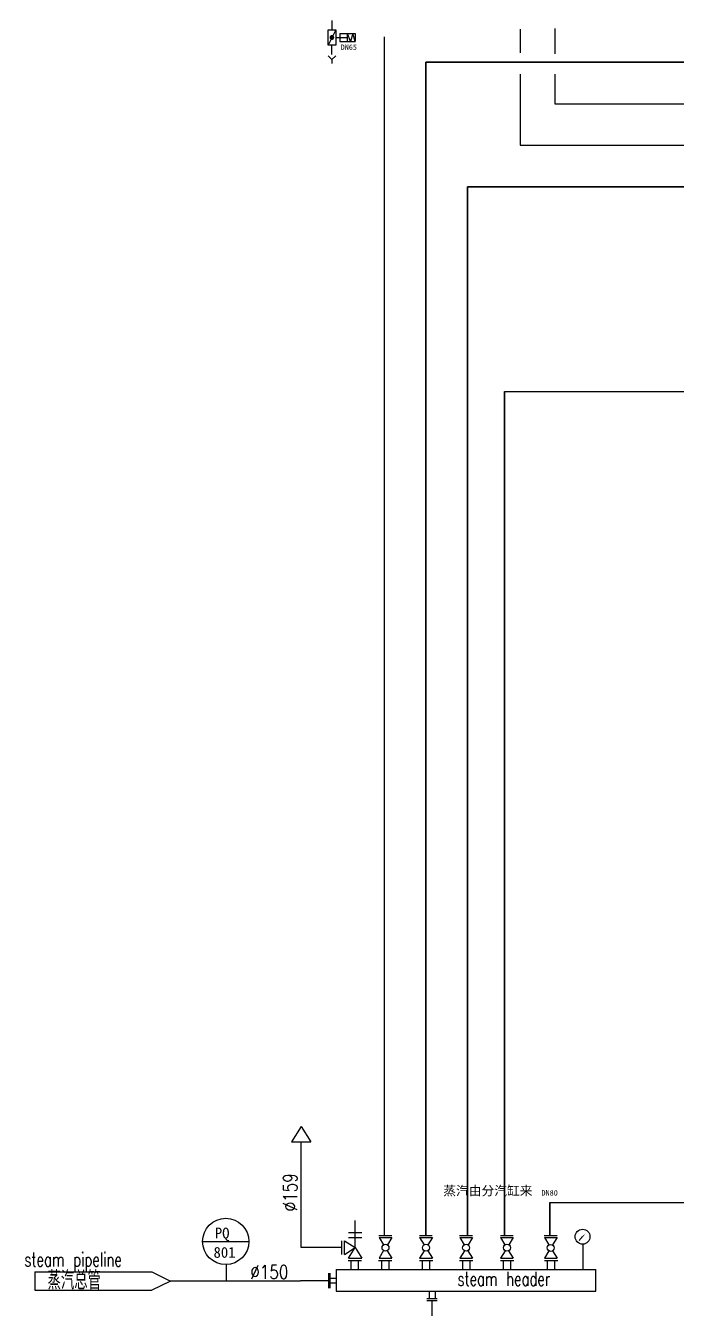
# Model space of a CAD drawing. Header units: millimetres. Extents: x 702 to 1891, y -286 to 555.
# Drawn here: x 875.2 to 1011.9, y -126.4 to 143.2 of the extents above; entities that cross this region are included whole.
import ezdxf
from ezdxf.enums import TextEntityAlignment as Align

# ---------------------------------------------------------------- set-up
doc = ezdxf.new("R2010")
doc.units = ezdxf.units.MM
doc.header["$MEASUREMENT"] = 0
doc.linetypes.add('1', pattern=[0])
doc.linetypes.add('GESTRICHELT', pattern=[0.75, 0.5, -0.25])
doc.layers.get('0').update_dxf_attribs({"linetype": 'CONTINUOUS'})
for name, color, linetype in [('PRODUKT', 3, 'CONTINUOUS'), ('SYMBOLE', 3, 'CONTINUOUS'), ('TEXT', 7, 'CONTINUOUS')]:
    doc.layers.add(name, color=color, linetype=linetype)
doc.layers.add('TJZ', color=7, linetype='CONTINUOUS', lineweight=20)
doc.layers.add('蒸汽', color=210, linetype='CONTINUOUS', lineweight=30)
doc.styles.add('STYLE1', font='txt.shx', dxfattribs={"width": 0.7})
doc.styles.add('工程字', font='txt.shx', dxfattribs={"width": 0.7, "bigfont": 'gbcbig.shx'})

# ---------------------------------------------------------------- blocks, each defined once
blk = doc.blocks.new('JS')
blk.add_line((0, 0), (0, 100))
blk.add_lwpolyline([(0, 100, 25, 0, 0), (0, 200, 0, 0, 0)], format="xyseb")
blk = doc.blocks.new('JT')
at = {"layer": 'TJZ', "xscale": -1}
blk.add_blockref('JS', (0, 0), dxfattribs=at)
blk = doc.blocks.new('K667')
at = {"color": 3, "linetype": '1'}
for p, q in [((2.5, 15), (7.5, 15)), ((7.5, 15), (2.5, 13.5)), ((2.5, 5), (2.5, 15)), ((2.5, 13.5), (7.5, 12)), ((7.5, 12), (2.5, 10)), ((7.5, 10), (2.5, 10)), ((5, 5), (5, 10)), ((7.5, 5), (7.5, 15)), ((0, 2.5), (10, 2.5)), ((0, 2.5), (10, -2.5)), ((0, -2.5), (0, 2.5)), ((2.5, 5), (7.5, 5)), ((3.867323, 0.097151), (3.860403, -0.016551)), ((3.862499, 0.041555), (4.918846, 1.097903)), ((3.862618, -0.099747), (5.060149, 1.097784)), ((3.885673, 0.209575), (3.867323, 0.097151)), ((3.877821, -0.225965), (5.186367, 1.08258)), ((3.884744, 0.205221), (4.75518, 1.075658)), ((3.915266, 0.319575), (3.885673, 0.209575)), ((3.904503, -0.340705), (5.301106, 1.055899)), ((3.955801, 0.426031), (3.915266, 0.319575)), ((3.940591, -0.446038), (5.40644, 1.019811)), ((3.949481, 0.41138), (4.549022, 1.010921)), ((4.006864, 0.527857), (3.955801, 0.426031)), ((3.984798, -0.543252), (5.503654, 0.975603)), ((4.067934, 0.624014), (4.006864, 0.527857)), ((4.036295, -0.633177), (5.593579, 0.924107)), ((4.13839, 0.713524), (4.067934, 0.624014)), ((4.09455, -0.716344), (5.676745, 0.865852)), ((4.217512, 0.795472), (4.13839, 0.713524)), ((4.159246, -0.793069), (5.753471, 0.801156)), ((4.304495, 0.869024), (4.217512, 0.795472)), ((4.230237, -0.863499), (5.823901, 0.730165)), ((4.398451, 0.93343), (4.304495, 0.869024)), ((4.30753, -0.927627), (5.888028, 0.652871)), ((4.391286, -0.985292), (5.945694, 0.569116)), ((4.498423, 0.988033), (4.398451, 0.93343)), ((4.481838, -1.036162), (5.996564, 0.478564)), ((4.603391, 1.032277), (4.498423, 0.988033)), ((4.579739, -1.079682), (6.040084, 0.380662)), ((4.712286, 1.065711), (4.603391, 1.032277)), ((4.685853, -1.114989), (6.075391, 0.274548)), ((4.823997, 1.087993), (4.712286, 1.065711)), ((4.80152, -1.140744), (6.101145, 0.158881)), ((4.937386, 1.098897), (4.823997, 1.087993)), ((4.928909, -1.154777), (6.115178, 0.031493)), ((5.051296, 1.098312), (4.937386, 1.098897)), ((5, 2.5), (5, 5)), ((5.164567, 1.086243), (5.051296, 1.098312)), ((5.276043, 1.062813), (5.164567, 1.086243)), ((5.384588, 1.028262), (5.276043, 1.062813)), ((5.489096, 0.982942), (5.384588, 1.028262)), ((5.588502, 0.927313), (5.489096, 0.982942)), ((5.681791, 0.861945), (5.588502, 0.927313)), ((5.768013, 0.787503), (5.681791, 0.861945)), ((5.846289, 0.704745), (5.768013, 0.787503)), ((5.915821, 0.614517), (5.846289, 0.704745)), ((5.975899, 0.517736), (5.915821, 0.614517)), ((6.025913, 0.415391), (5.975899, 0.517736)), ((6.065351, 0.308524), (6.025913, 0.415391)), ((6.093812, 0.198225), (6.065351, 0.308524)), ((6.111005, 0.085618), (6.093812, 0.198225)), ((6.116756, -0.028148), (6.111005, 0.085618)), ((10, 2.5), (10, -2.5)), ((10, -2.5), (0, -2.5)), ((3.860403, -0.016551), (3.864984, -0.13037)), ((3.864984, -0.13037), (3.881019, -0.243148)), ((3.881019, -0.243148), (3.908345, -0.353734)), ((3.908345, -0.353734), (3.946682, -0.461)), ((3.946682, -0.461), (3.995641, -0.563854)), ((3.995641, -0.563854), (4.054722, -0.661247)), ((4.054722, -0.661247), (4.123322, -0.752186)), ((4.123322, -0.752186), (4.200743, -0.835743)), ((4.200743, -0.835743), (4.286196, -0.911068)), ((4.286196, -0.911068), (4.378808, -0.977392)), ((4.378808, -0.977392), (4.477636, -1.034039)), ((4.477636, -1.034039), (4.581673, -1.080431)), ((4.581673, -1.080431), (4.689857, -1.116097)), ((4.689857, -1.116097), (4.801087, -1.140671)), ((4.801087, -1.140671), (4.914227, -1.153904)), ((4.914227, -1.153904), (5.028126, -1.15566)), ((5.028126, -1.15566), (5.14162, -1.145922)), ((5.07183, -1.153276), (6.113678, -0.111429)), ((5.14162, -1.145922), (5.253555, -1.124789)), ((5.238125, -1.128403), (6.088805, -0.277723)), ((5.253555, -1.124789), (5.362787, -1.092477)), ((5.362787, -1.092477), (5.468205, -1.049314)), ((5.450509, -1.05744), (6.017842, -0.490107)), ((5.468205, -1.049314), (5.568733, -0.995741)), ((5.568733, -0.995741), (5.663346, -0.932304)), ((5.663346, -0.932304), (5.75108, -0.85965)), ((5.75108, -0.85965), (5.831041, -0.77852)), ((5.831041, -0.77852), (5.902413, -0.689739)), ((5.902413, -0.689739), (5.964469, -0.594215)), ((5.964469, -0.594215), (6.016575, -0.492919)), ((6.016575, -0.492919), (6.058202, -0.386886)), ((6.058202, -0.386886), (6.088925, -0.277195)), ((6.088925, -0.277195), (6.108429, -0.164966)), ((6.108429, -0.164966), (6.116517, -0.051341)), ((6.116517, -0.051341), (6.116756, -0.028148))]:
    blk.add_line(p, q, dxfattribs=at)

msp = doc.modelspace()

# ---------------------------------------------------------------- linework, layer by layer
at = {"color": 6}
for p, q in [((950.5, 140.9), (950.5, -111.1)), ((975.84, 66.33), (1425.89, 66.33)), ((985.37, -104.18), (1035.67, -104.18))]:
    msp.add_line(p, q, dxfattribs=at)
at = {"color": 42}
for p, q in [((979.08, 142.47), (979.08, 137.54)), ((986.38, 142.63), (986.38, 137.3)), ((979.08, 133.02), (979.08, 118.08)), ((986.38, 133.02), (986.38, 126.82)), ((986.38, 126.82), (1279.47, 126.82)), ((979.08, 118.08), (1273.62, 118.08))]:
    msp.add_line(p, q, dxfattribs=at)
at = {"color": 252}
for p, q in [((933.09, -88.16), (931.07, -91.39)), ((933.09, -88.16), (935.1, -91.39)), ((931.07, -91.39), (935.1, -91.39)), ((933.08, -113.61), (933.08, -91.39)), ((943.01, -110.46), (945.83, -110.46)), ((944.42, -112.52), (944.42, -107.98)), ((944.42, -113.66), (944.42, -109.12)), ((912.43, -112.36), (922.04, -112.36)), ((941.6, -115.07), (941.6, -112.25)), ((942.16, -115.02), (942.16, -112.2)), ((942.16, -112.2), (944.42, -113.61)), ((942.16, -115.07), (942.16, -112.25)), ((943.01, -111.52), (945.83, -111.52)), ((949.44, -111.1), (952.13, -111.1)), ((949.46, -111.54), (952.14, -111.54)), ((949.46, -111.54), (950.41, -113.07)), ((952.14, -111.54), (951.2, -113.06)), ((957.95, -111.12), (960.64, -111.12)), ((957.97, -111.56), (960.65, -111.56)), ((957.97, -111.56), (958.91, -113.07)), ((960.65, -111.56), (959.71, -113.07)), ((966.39, -111.12), (969.08, -111.12)), ((966.41, -111.56), (969.09, -111.56)), ((966.41, -111.56), (967.35, -113.07)), ((969.09, -111.56), (968.15, -113.07)), ((974.95, -111.12), (977.64, -111.12)), ((974.97, -111.56), (977.65, -111.56)), ((974.97, -111.56), (975.91, -113.07)), ((977.65, -111.56), (976.72, -113.06)), ((984.17, -111.12), (986.86, -111.12)), ((984.19, -111.56), (986.88, -111.56)), ((984.19, -111.56), (985.14, -113.08)), ((986.88, -111.56), (985.92, -113.09)), ((992.24, -112.93), (992.24, -118.25)), ((941.6, -113.61), (933.08, -113.61)), ((942.19, -115.07), (944.44, -113.66)), ((943.01, -115.86), (944.42, -113.61)), ((943.01, -115.86), (945.83, -115.86)), ((943.01, -115.86), (945.83, -115.86)), ((944.42, -113.61), (945.83, -115.86)), ((950.42, -114.29), (949.46, -115.84)), ((949.46, -115.84), (952.14, -115.84)), ((951.18, -114.3), (952.14, -115.84)), ((958.94, -114.3), (957.97, -115.86)), ((957.97, -115.86), (960.65, -115.86)), ((959.68, -114.31), (960.65, -115.86)), ((967.38, -114.31), (966.41, -115.86)), ((966.41, -115.86), (969.09, -115.86)), ((968.12, -114.31), (969.09, -115.86)), ((975.94, -114.3), (974.97, -115.86)), ((974.97, -115.86), (977.65, -115.86)), ((976.68, -114.31), (977.65, -115.86)), ((985.15, -114.33), (984.19, -115.86)), ((984.19, -115.86), (986.88, -115.86)), ((985.91, -114.32), (986.88, -115.86)), ((917.32, -117.22), (917.32, -120.69)), ((940.43, -118.26), (994.98, -118.26)), ((940.43, -118.26), (940.43, -122.79)), ((942.95, -116.35), (945.73, -116.35)), ((943.61, -118.26), (943.61, -116.37)), ((945.15, -118.26), (945.15, -116.37)), ((949.36, -116.35), (952.14, -116.35)), ((950.02, -118.26), (950.02, -116.37)), ((951.56, -118.26), (951.56, -116.37)), ((957.94, -116.35), (960.72, -116.35)), ((958.6, -118.26), (958.6, -116.37)), ((960.14, -118.26), (960.14, -116.37)), ((966.38, -116.35), (969.16, -116.35)), ((967.04, -118.26), (967.04, -116.37)), ((968.59, -118.26), (968.59, -116.37)), ((974.97, -116.35), (977.75, -116.35)), ((975.62, -118.26), (975.62, -116.37)), ((977.17, -118.26), (977.17, -116.37)), ((984.21, -116.35), (986.99, -116.35)), ((984.87, -118.26), (984.87, -116.37)), ((986.42, -118.26), (986.42, -116.37)), ((994.98, -122.79), (994.98, -118.26)), ((877.11, -118.74), (901.74, -118.74)), ((877.11, -118.74), (877.11, -122.63)), ((901.74, -118.74), (905.63, -120.69)), ((905.63, -120.69), (901.74, -122.63)), ((932.94, -120.69), (905.63, -120.69)), ((932.94, -120.63), (932.94, -120.69)), ((938.84, -120.63), (932.94, -120.63)), ((938.84, -119.05), (938.84, -122.21)), ((939.08, -119.02), (939.08, -122.17)), ((939.08, -120.05), (940.43, -120.05)), ((939.08, -121.09), (940.43, -121.09)), ((877.11, -122.63), (901.74, -122.63)), ((940.43, -122.79), (994.98, -122.79)), ((959.99, -122.79), (959.99, -124.3)), ((961.22, -122.79), (961.22, -124.3)), ((959.46, -124.32), (961.68, -124.32)), ((959.46, -124.74), (961.68, -124.74)), ((960.53, -124.74), (960.53, -131.45))]:
    msp.add_line(p, q, dxfattribs=at)
for centre, radius in [((917.23, -112.36), 4.87), ((992.21, -111.37), 1.56), ((950.81, -113.68), 0.73), ((959.31, -113.68), 0.73), ((967.75, -113.68), 0.73), ((976.32, -113.67), 0.73), ((985.52, -113.71), 0.73)]:
    msp.add_circle(centre, radius, dxfattribs=at)
at = {"layer": 'PRODUKT'}
for p, q in [((939.56, 144.3), (939.56, 142.38)), ((939.56, 137.19), (939.56, 139.11))]:
    msp.add_line(p, q, dxfattribs=at)
at = {"layer": 'SYMBOLE'}
for p, q in [((939.56, 136.08), (938.74, 136.9)), ((940.38, 136.9), (939.56, 136.08)), ((939.56, 136.08), (939.56, 135.27))]:
    msp.add_line(p, q, dxfattribs=at)
at = {"layer": '蒸汽'}
for p, q in [((959.29, -111.12), (959.29, 135.56)), ((959.29, 135.56), (1087.44, 135.56)), ((968.06, -111.12), (968.06, 109.34)), ((968.06, 109.34), (1618.16, 109.34)), ((975.84, -111.12), (975.84, 66.33)), ((985.37, -111.12), (985.37, -104.18))]:
    msp.add_line(p, q, dxfattribs=at)

# ---------------------------------------------------------------- block references
at = {"xscale": 0.3271128750489599, "yscale": 0.3271128750489599, "zscale": 0.3271128750489599, "rotation": 270}
msp.add_blockref('K667', (939.56, 142.38), dxfattribs=at)
at = {"color": 252, "xscale": -0.009735502233572014, "yscale": 0.009735502233591143, "zscale": 0.009735502233600002, "rotation": 317.7665999900045}
msp.add_blockref('JT', (991.51, -112.13), dxfattribs=at)

# ---------------------------------------------------------------- texts
at = {"color": 252, "style": 'STYLE1', "width": 0.8}
msp.add_text('%%C159', height=2.921, rotation=90, dxfattribs=at).set_placement((932.25, -106.04))
at = {"color": 252}
for s, p in [('PQ', (914.94, -111.73)), ('801', (914.67, -115.79))]:
    msp.add_text(s, height=2.272, dxfattribs=at).set_placement(p)
at = {"color": 252, "style": '工程字'}
for s, height, width, p in [('steam pipeline', 2.9207, 0.7, (874.93, -117.6)), ('%%c150', 2.921, 0.8, (922.39, -120.25)), ('steam header', 2.9207, 0.7, (965.92, -121.7))]:
    msp.add_text(s, height=height, dxfattribs=dict(at, width=width)).set_placement(p)
msp.add_text('蒸汽总管', height=3.894, dxfattribs=at).set_placement((879.8, -122.47))
at = {"color": 0, "linetype": 'GESTRICHELT', "insert": (972.32, -101.81), "char_height": 1.9627, "width": 25.8464, "attachment_point": 5}
msp.add_mtext('\\f宋体|b0|i0|c134|p2;蒸汽由分汽缸来', dxfattribs=at)
at = {"layer": 'TEXT'}
msp.add_text('DN65', height=1.145, dxfattribs=at).set_placement((943.1, 138.7), align=Align.MIDDLE_CENTER)
msp.add_text('DN80 ', height=1.145, dxfattribs=at).set_placement((983.59, -103.06), align=Align.BOTTOM_LEFT)

doc.saveas('drawing.dxf')
